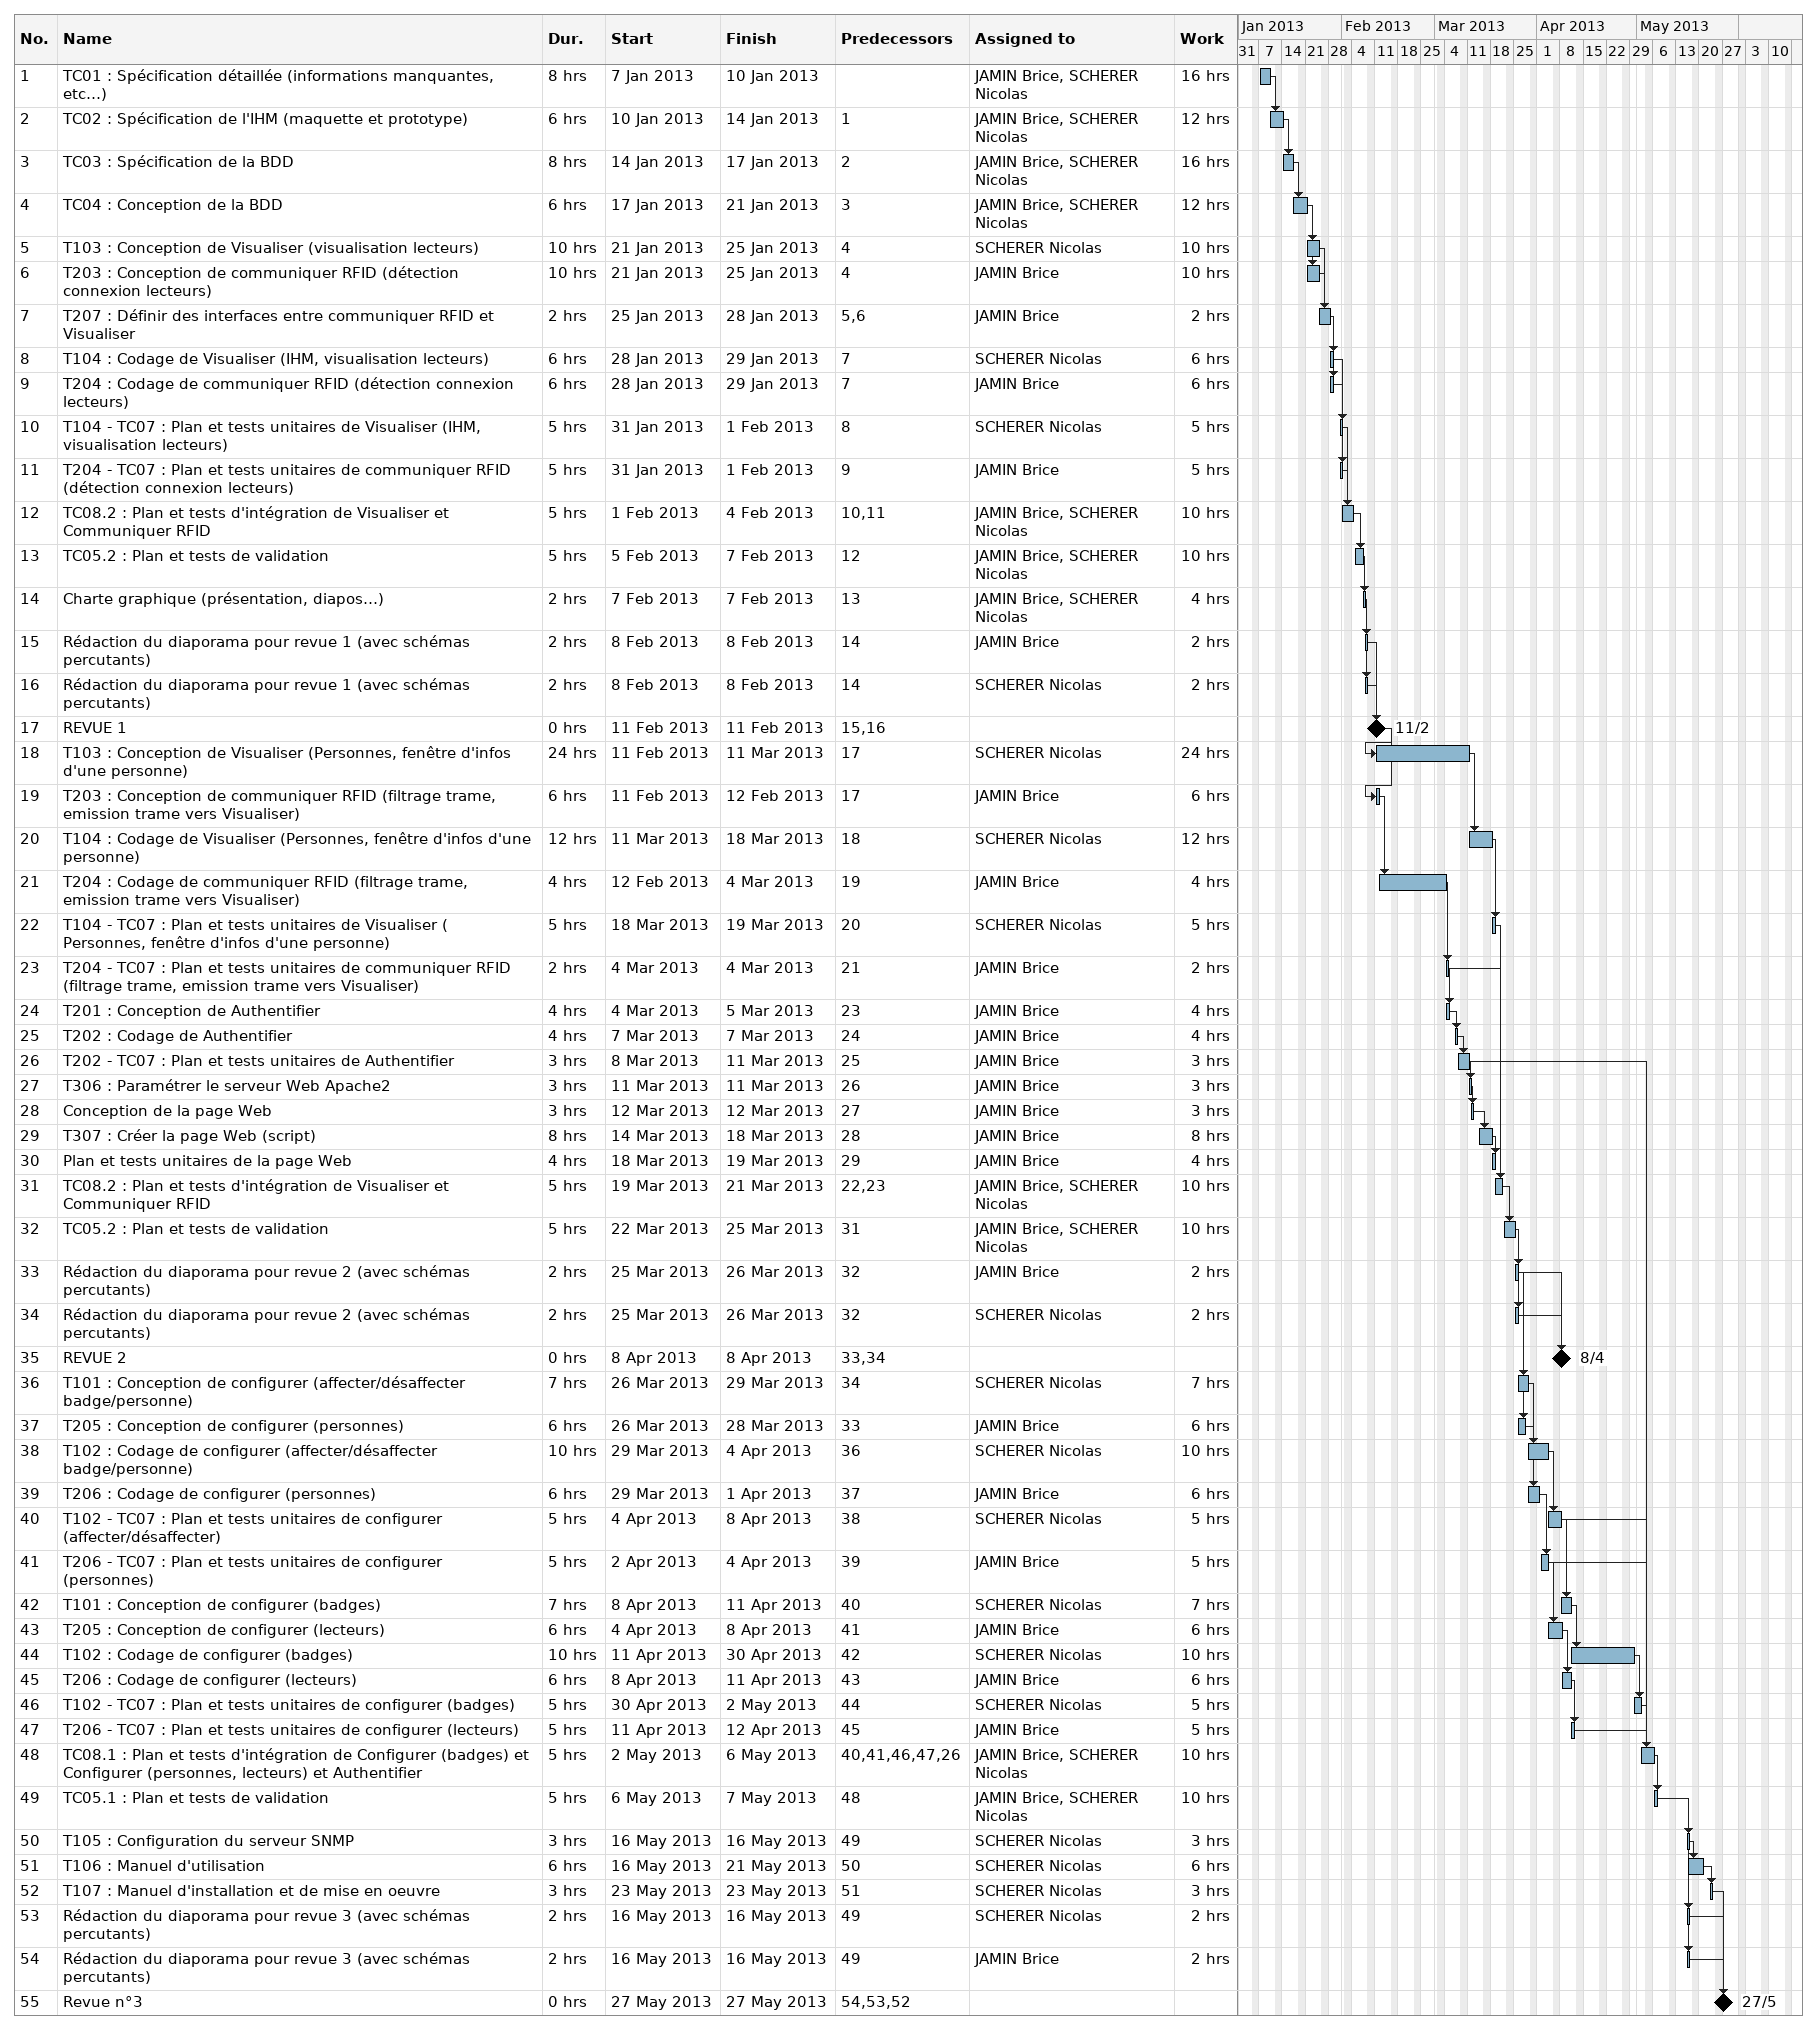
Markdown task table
| ID | Task | Duration | Start | Finish | Predecessors | Resources | Work (h) |
|---|---|---|---|---|---|---|---|
| 1 | TC01 : Spécification détaillée (informations manquantes, etc…) | 8h | 2013-01-07 | 2013-01-10 |  | JAMIN Brice, SCHERER Nicolas | 16 |
| 2 | TC02 : Spécification de l'IHM (maquette et prototype) | 6h | 2013-01-10 | 2013-01-14 | 1 | JAMIN Brice, SCHERER Nicolas | 12 |
| 3 | TC03 : Spécification de la BDD | 8h | 2013-01-14 | 2013-01-17 | 2 | JAMIN Brice, SCHERER Nicolas | 16 |
| 4 | TC04 : Conception de la BDD | 6h | 2013-01-17 | 2013-01-21 | 3 | JAMIN Brice, SCHERER Nicolas | 12 |
| 5 | T103 : Conception de Visualiser (visualisation lecteurs) | 10h | 2013-01-21 | 2013-01-25 | 4 | SCHERER Nicolas | 10 |
| 6 | T203 : Conception de communiquer RFID (détection connexion lecteurs) | 10h | 2013-01-21 | 2013-01-25 | 4 | JAMIN Brice | 10 |
| 7 | T207 : Définir des interfaces entre communiquer RFID et Visualiser | 2h | 2013-01-25 | 2013-01-28 | 5, 6 | JAMIN Brice | 2 |
| 8 | T104 : Codage de Visualiser (IHM, visualisation lecteurs) | 6h | 2013-01-28 | 2013-01-29 | 7 | SCHERER Nicolas | 6 |
| 9 | T204 : Codage de communiquer RFID (détection connexion lecteurs) | 6h | 2013-01-28 | 2013-01-29 | 7 | JAMIN Brice | 6 |
| 10 | T104 - TC07 : Plan et tests unitaires de Visualiser (IHM, visualisation lecteurs) | 5h | 2013-01-31 | 2013-02-01 | 8 | SCHERER Nicolas | 5 |
| 11 | T204 - TC07 : Plan et tests unitaires de communiquer RFID (détection connexion lecteurs) | 5h | 2013-01-31 | 2013-02-01 | 9 | JAMIN Brice | 5 |
| 12 | TC08.2 : Plan et tests d'intégration de Visualiser et Communiquer RFID | 5h | 2013-02-01 | 2013-02-04 | 10, 11 | JAMIN Brice, SCHERER Nicolas | 10 |
| 13 | TC05.2 : Plan et tests de validation | 5h | 2013-02-05 | 2013-02-07 | 12 | JAMIN Brice, SCHERER Nicolas | 10 |
| 14 | Charte graphique (présentation, diapos…) | 2h | 2013-02-07 | 2013-02-07 | 13 | JAMIN Brice, SCHERER Nicolas | 4 |
| 15 | Rédaction du diaporama pour revue 1 (avec schémas percutants) | 2h | 2013-02-08 | 2013-02-08 | 14 | JAMIN Brice | 2 |
| 16 | Rédaction du diaporama pour revue 1 (avec schémas percutants) | 2h | 2013-02-08 | 2013-02-08 | 14 | SCHERER Nicolas | 2 |
| 17 | REVUE 1 | 0h | 2013-02-11 | 2013-02-11 | 15, 16 |  |  |
| 18 | T103 : Conception de Visualiser (Personnes, fenêtre d'infos d'une personne) | 24h | 2013-02-11 | 2013-03-11 | 17 | SCHERER Nicolas | 24 |
| 19 | T203 : Conception de communiquer RFID (filtrage trame, emission trame vers Visualiser) | 6h | 2013-02-11 | 2013-02-12 | 17 | JAMIN Brice | 6 |
| 20 | T104 : Codage de Visualiser (Personnes, fenêtre d'infos d'une personne) | 12h | 2013-03-11 | 2013-03-18 | 18 | SCHERER Nicolas | 12 |
| 21 | T204 : Codage de communiquer RFID (filtrage trame, emission trame vers Visualiser) | 4h | 2013-02-12 | 2013-03-04 | 19 | JAMIN Brice | 4 |
| 22 | T104 - TC07 : Plan et tests unitaires de Visualiser ( Personnes, fenêtre d'infos d'une personne) | 5h | 2013-03-18 | 2013-03-19 | 20 | SCHERER Nicolas | 5 |
| 23 | T204 - TC07 : Plan et tests unitaires de communiquer RFID (filtrage trame, emission trame vers Visualiser) | 2h | 2013-03-04 | 2013-03-04 | 21 | JAMIN Brice | 2 |
| 24 | T201 : Conception de Authentifier | 4h | 2013-03-04 | 2013-03-05 | 23 | JAMIN Brice | 4 |
| 25 | T202 : Codage de Authentifier | 4h | 2013-03-07 | 2013-03-07 | 24 | JAMIN Brice | 4 |
| 26 | T202 - TC07 : Plan et tests unitaires de Authentifier | 3h | 2013-03-08 | 2013-03-11 | 25 | JAMIN Brice | 3 |
| 27 | T306 : Paramétrer le serveur Web Apache2 | 3h | 2013-03-11 | 2013-03-11 | 26 | JAMIN Brice | 3 |
| 28 | Conception de la page Web | 3h | 2013-03-12 | 2013-03-12 | 27 | JAMIN Brice | 3 |
| 29 | T307 : Créer la page Web (script) | 8h | 2013-03-14 | 2013-03-18 | 28 | JAMIN Brice | 8 |
| 30 | Plan et tests unitaires de la page Web | 4h | 2013-03-18 | 2013-03-19 | 29 | JAMIN Brice | 4 |
| 31 | TC08.2 : Plan et tests d'intégration de Visualiser et Communiquer RFID | 5h | 2013-03-19 | 2013-03-21 | 22, 23 | JAMIN Brice, SCHERER Nicolas | 10 |
| 32 | TC05.2 : Plan et tests de validation | 5h | 2013-03-22 | 2013-03-25 | 31 | JAMIN Brice, SCHERER Nicolas | 10 |
| 33 | Rédaction du diaporama pour revue 2 (avec schémas percutants) | 2h | 2013-03-25 | 2013-03-26 | 32 | JAMIN Brice | 2 |
| 34 | Rédaction du diaporama pour revue 2 (avec schémas percutants) | 2h | 2013-03-25 | 2013-03-26 | 32 | SCHERER Nicolas | 2 |
| 35 | REVUE 2 | 0h | 2013-04-08 | 2013-04-08 | 33, 34 |  |  |
| 36 | T101 : Conception de configurer (affecter/désaffecter badge/personne) | 7h | 2013-03-26 | 2013-03-29 | 34 | SCHERER Nicolas | 7 |
| 37 | T205 : Conception de configurer (personnes) | 6h | 2013-03-26 | 2013-03-28 | 33 | JAMIN Brice | 6 |
| 38 | T102 : Codage de configurer (affecter/désaffecter badge/personne) | 10h | 2013-03-29 | 2013-04-04 | 36 | SCHERER Nicolas | 10 |
| 39 | T206 : Codage de configurer (personnes) | 6h | 2013-03-29 | 2013-04-01 | 37 | JAMIN Brice | 6 |
| 40 | T102 - TC07 : Plan et tests unitaires de configurer (affecter/désaffecter) | 5h | 2013-04-04 | 2013-04-08 | 38 | SCHERER Nicolas | 5 |
| 41 | T206 - TC07 : Plan et tests unitaires de configurer (personnes) | 5h | 2013-04-02 | 2013-04-04 | 39 | JAMIN Brice | 5 |
| 42 | T101 : Conception de configurer (badges) | 7h | 2013-04-08 | 2013-04-11 | 40 | SCHERER Nicolas | 7 |
| 43 | T205 : Conception de configurer (lecteurs) | 6h | 2013-04-04 | 2013-04-08 | 41 | JAMIN Brice | 6 |
| 44 | T102 : Codage de configurer (badges) | 10h | 2013-04-11 | 2013-04-30 | 42 | SCHERER Nicolas | 10 |
| 45 | T206 : Codage de configurer (lecteurs) | 6h | 2013-04-08 | 2013-04-11 | 43 | JAMIN Brice | 6 |
| 46 | T102 - TC07 : Plan et tests unitaires de configurer (badges) | 5h | 2013-04-30 | 2013-05-02 | 44 | SCHERER Nicolas | 5 |
| 47 | T206 - TC07 : Plan et tests unitaires de configurer (lecteurs) | 5h | 2013-04-11 | 2013-04-12 | 45 | JAMIN Brice | 5 |
| 48 | TC08.1 : Plan et tests d'intégration de Configurer (badges) et Configurer (personnes, lecteurs) et Authentifier | 5h | 2013-05-02 | 2013-05-06 | 40, 41, 46, 47, 26 | JAMIN Brice, SCHERER Nicolas | 10 |
| 49 | TC05.1 : Plan et tests de validation | 5h | 2013-05-06 | 2013-05-07 | 48 | JAMIN Brice, SCHERER Nicolas | 10 |
| 50 | T105 : Configuration du serveur SNMP | 3h | 2013-05-16 | 2013-05-16 | 49 | SCHERER Nicolas | 3 |
| 51 | T106 : Manuel d'utilisation | 6h | 2013-05-16 | 2013-05-21 | 50 | SCHERER Nicolas | 6 |
| 52 | T107 : Manuel d'installation et de mise en oeuvre | 3h | 2013-05-23 | 2013-05-23 | 51 | SCHERER Nicolas | 3 |
| 53 | Rédaction du diaporama pour revue 3 (avec schémas percutants) | 2h | 2013-05-16 | 2013-05-16 | 49 | SCHERER Nicolas | 2 |
| 54 | Rédaction du diaporama pour revue 3 (avec schémas percutants) | 2h | 2013-05-16 | 2013-05-16 | 49 | JAMIN Brice | 2 |
| 55 | Revue n°3 | 0h | 2013-05-27 | 2013-05-27 | 54, 53, 52 |  |  |
